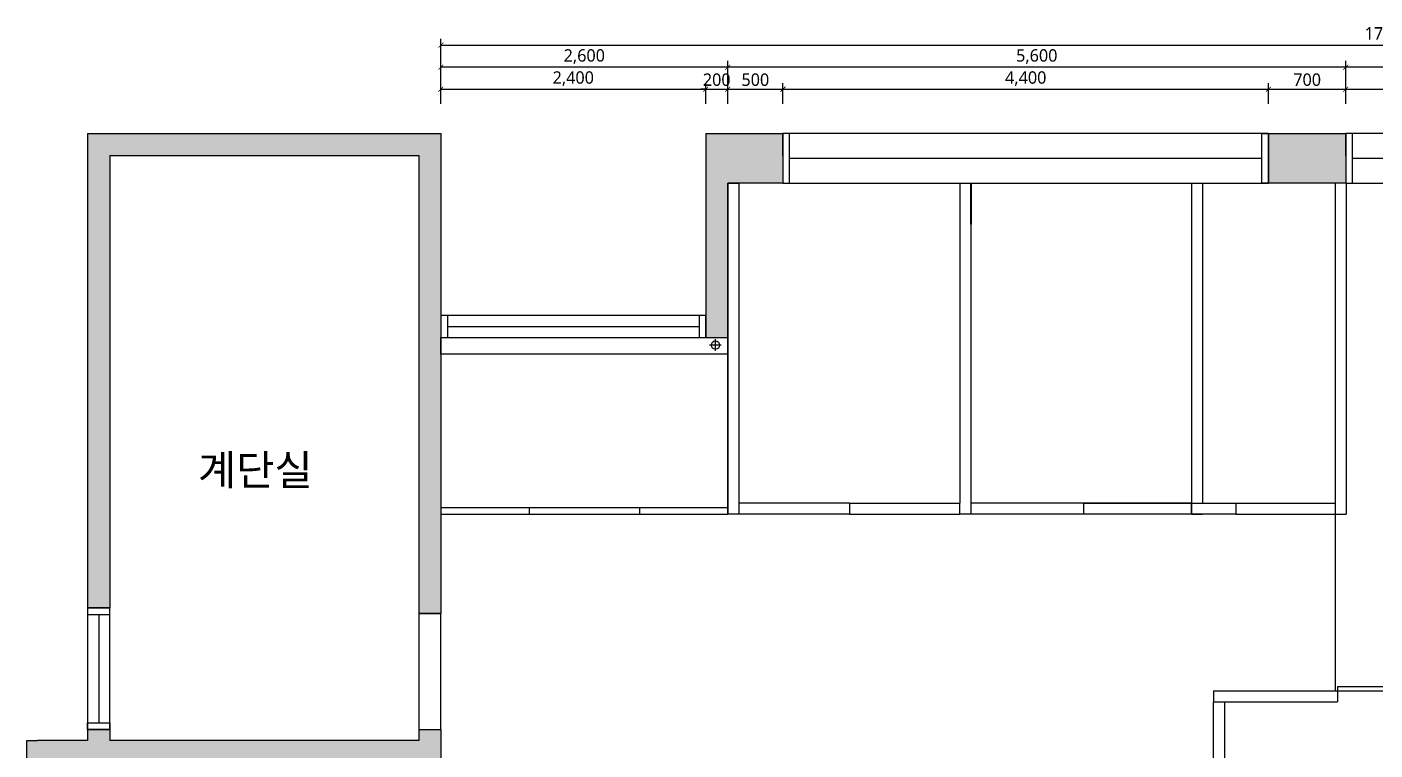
# Model space of a CAD drawing. Header units: metres. Extents: x 11578468 to 47831421, y -58341524 to -14256839.
# Drawn here: x 23837805 to 23850020, y -29133857 to -29127306 of the extents above; entities that cross this region are included whole.
import ezdxf

# ---------------------------------------------------------------- set-up
doc = ezdxf.new("R2010")
doc.units = ezdxf.units.M
doc.header["$LTSCALE"] = 50
doc.header["$MEASUREMENT"] = 0
doc.linetypes.add('CEN', pattern=[62, 60, -1, 0, -1])
doc.layers.get('0').update_dxf_attribs({"linetype": 'CONTINUOUS'})
doc.layers.get('DEFPOINTS').update_dxf_attribs({"linetype": 'CONTINUOUS'})
for name, color, linetype in [('0-ELC TEXT', 7, 'CONTINUOUS'), ('04_FUR', 6, 'CONTINUOUS'), ('3.기호.계단선', 30, 'CONTINUOUS'), ('CEN', 250, 'CEN'), ('wall', 3, 'CONTINUOUS'), ('WIN', 4, 'CONTINUOUS'), ('WINDOW', 4, 'CONTINUOUS')]:
    doc.layers.add(name, color=color, linetype=linetype)
for name, color, linetype, lineweight in [('DIM', 7, 'CONTINUOUS', 15), ('ha', 8, 'CONTINUOUS', 5), ('wall2', 3, 'CONTINUOUS', 25)]:
    doc.layers.add(name, color=color, linetype=linetype, lineweight=lineweight)
doc.styles.add('N 맑은고딕', font='malgun.ttf')
doc.styles.add('NEW 맑은고딕', font='malgun.ttf')
doc.dimstyles.new('JJ IN 45', dxfattribs={"dimscale": 45, "dimtxt": 2.5, "dimasz": 1, "dimexe": 1.25, "dimexo": 1.5, "dimtad": 1, "dimdec": 6, "dimlunit": 6, "dimtxsty": 'N 맑은고딕', "dimblk": 'ARCHTICK', "dimcen": 2.5, "dimclrd": 256, "dimclre": 256, "dimclrt": 256, "dimadec": 0, "dimazin": 0, "dimtfac": 1, "dimtdec": 6, "dimtix": 1, "dimtmove": 0, "dimatfit": 3, "dimldrblk": 'ARCHTICK', "dimfxl": 1, "dimarcsym": 0})

# ---------------------------------------------------------------- blocks, each defined once
blk = doc.blocks.new('*U357')
at = {"layer": 'WIN', "linetype": 'Continuous'}
blk.add_line((60, -25), (4340, -25), dxfattribs=at)
for points in [[(0, -250), (4400, -250), (4400, 200), (0, 200)], [(0, -250), (60, -250), (60, 200), (0, 200)], [(4400, -250), (4340, -250), (4340, 200), (4400, 200)]]:
    blk.add_lwpolyline(points, close=True, dxfattribs=at)
blk = doc.blocks.new('*U358')
at = {"layer": 'WIN', "linetype": 'Continuous'}
blk.add_line((60, -25), (7040, -25), dxfattribs=at)
for points in [[(0, -250), (7100, -250), (7100, 200), (0, 200)], [(0, -250), (60, -250), (60, 200), (0, 200)], [(7100, -250), (7040, -250), (7040, 200), (7100, 200)]]:
    blk.add_lwpolyline(points, close=True, dxfattribs=at)
blk = doc.blocks.new('*U1962')
at = {"layer": 'WIN', "linetype": 'Continuous'}
blk.add_line((60, 100), (1040, 100), dxfattribs=at)
for points in [[(0, 0), (1100, 0), (1100, 200), (0, 200)], [(0, 0), (60, 0), (60, 200), (0, 200)], [(1100, 0), (1040, 0), (1040, 200), (1100, 200)]]:
    blk.add_lwpolyline(points, close=True, dxfattribs=at)
blk = doc.blocks.new('_ArchTick')
at = {"color": 0, "linetype": 'ByBlock', "const_width": 0.15}
blk.add_lwpolyline([(-0.5, -0.5), (0.5, 0.5)], dxfattribs=at)
blk = doc.blocks.new('*D395')
at = {"layer": 'DEFPOINTS', "color": 0, "transparency": 16777216}
for p in [(23730902, -29127857), (23728502, -29128057), (23730902, -29128057)]:
    blk.add_point(p, dxfattribs=at)
at = {"layer": 'DIM', "lineweight": -2, "transparency": 16777216}
for p, q in [((23728502, -29127990), (23728502, -29127801)), ((23730902, -29127990), (23730902, -29127801)), ((23728502, -29127857), (23730902, -29127857))]:
    blk.add_line(p, q, dxfattribs=at)
at = {"layer": 'DIM', "lineweight": -2, "transparency": 16777216, "xscale": 45, "yscale": 45, "zscale": 45, "rotation": 180}
blk.add_blockref('_ArchTick', (23728502, -29127857), dxfattribs=at)
at = {"layer": 'DIM', "lineweight": -2, "transparency": 16777216, "xscale": 45, "yscale": 45, "zscale": 45}
blk.add_blockref('_ArchTick', (23730902, -29127857), dxfattribs=at)
at = {"layer": 'DIM', "transparency": 16777216, "insert": (23729702, -29127761), "char_height": 112.5, "attachment_point": 5, "style": 'N 맑은고딕'}
blk.add_mtext('2,400', dxfattribs=at)
blk = doc.blocks.new('*D396')
at = {"layer": 'DEFPOINTS', "color": 0, "transparency": 16777216}
for p in [(23731102, -29127857), (23731102, -29128027), (23730902, -29128057)]:
    blk.add_point(p, dxfattribs=at)
at = {"layer": 'DIM', "lineweight": -2, "transparency": 16777216}
for p, q in [((23730902, -29127990), (23730902, -29127801)), ((23731102, -29127960), (23731102, -29127801)), ((23730902, -29127857), (23730857, -29127857)), ((23730902, -29127857), (23731102, -29127857)), ((23731102, -29127857), (23731147, -29127857))]:
    blk.add_line(p, q, dxfattribs=at)
at = {"layer": 'DIM', "lineweight": -2, "transparency": 16777216, "xscale": 45, "yscale": 45, "zscale": 45}
blk.add_blockref('_ArchTick', (23730902, -29127857), dxfattribs=at)
at = {"layer": 'DIM', "lineweight": -2, "transparency": 16777216, "xscale": 45, "yscale": 45, "zscale": 45, "rotation": 180}
blk.add_blockref('_ArchTick', (23731102, -29127857), dxfattribs=at)
at = {"layer": 'DIM', "transparency": 16777216, "insert": (23731002, -29127771), "char_height": 112.5, "attachment_point": 5, "style": 'N 맑은고딕'}
blk.add_mtext('200', dxfattribs=at)
blk = doc.blocks.new('*D397')
at = {"layer": 'DEFPOINTS', "color": 0, "transparency": 16777216}
for p in [(23731602, -29127857), (23731102, -29128027), (23731602, -29128057)]:
    blk.add_point(p, dxfattribs=at)
at = {"layer": 'DIM', "lineweight": -2, "transparency": 16777216}
for p, q in [((23731102, -29127960), (23731102, -29127801)), ((23731602, -29127990), (23731602, -29127801)), ((23731102, -29127857), (23731602, -29127857))]:
    blk.add_line(p, q, dxfattribs=at)
at = {"layer": 'DIM', "lineweight": -2, "transparency": 16777216, "xscale": 45, "yscale": 45, "zscale": 45, "rotation": 180}
blk.add_blockref('_ArchTick', (23731102, -29127857), dxfattribs=at)
at = {"layer": 'DIM', "lineweight": -2, "transparency": 16777216, "xscale": 45, "yscale": 45, "zscale": 45}
blk.add_blockref('_ArchTick', (23731602, -29127857), dxfattribs=at)
at = {"layer": 'DIM', "transparency": 16777216, "insert": (23731352, -29127771), "char_height": 112.5, "attachment_point": 5, "style": 'N 맑은고딕'}
blk.add_mtext('500', dxfattribs=at)
blk = doc.blocks.new('*D398')
at = {"layer": 'DEFPOINTS', "color": 0, "transparency": 16777216}
for p in [(23736002, -29127857), (23731602, -29128057), (23736002, -29128057)]:
    blk.add_point(p, dxfattribs=at)
at = {"layer": 'DIM', "lineweight": -2, "transparency": 16777216}
for p, q in [((23731602, -29127990), (23731602, -29127801)), ((23736002, -29127990), (23736002, -29127801)), ((23731602, -29127857), (23736002, -29127857))]:
    blk.add_line(p, q, dxfattribs=at)
at = {"layer": 'DIM', "lineweight": -2, "transparency": 16777216, "xscale": 45, "yscale": 45, "zscale": 45, "rotation": 180}
blk.add_blockref('_ArchTick', (23731602, -29127857), dxfattribs=at)
at = {"layer": 'DIM', "lineweight": -2, "transparency": 16777216, "xscale": 45, "yscale": 45, "zscale": 45}
blk.add_blockref('_ArchTick', (23736002, -29127857), dxfattribs=at)
at = {"layer": 'DIM', "transparency": 16777216, "insert": (23733802, -29127761), "char_height": 112.5, "attachment_point": 5, "style": 'N 맑은고딕'}
blk.add_mtext('4,400', dxfattribs=at)
blk = doc.blocks.new('*D399')
at = {"layer": 'DEFPOINTS', "color": 0, "transparency": 16777216}
for p in [(23736702, -29127857), (23736002, -29128057), (23736702, -29128057)]:
    blk.add_point(p, dxfattribs=at)
at = {"layer": 'DIM', "lineweight": -2, "transparency": 16777216}
for p, q in [((23736002, -29127990), (23736002, -29127801)), ((23736702, -29127990), (23736702, -29127801)), ((23736002, -29127857), (23736702, -29127857))]:
    blk.add_line(p, q, dxfattribs=at)
at = {"layer": 'DIM', "lineweight": -2, "transparency": 16777216, "xscale": 45, "yscale": 45, "zscale": 45, "rotation": 180}
blk.add_blockref('_ArchTick', (23736002, -29127857), dxfattribs=at)
at = {"layer": 'DIM', "lineweight": -2, "transparency": 16777216, "xscale": 45, "yscale": 45, "zscale": 45}
blk.add_blockref('_ArchTick', (23736702, -29127857), dxfattribs=at)
at = {"layer": 'DIM', "transparency": 16777216, "insert": (23736352, -29127771), "char_height": 112.5, "attachment_point": 5, "style": 'N 맑은고딕'}
blk.add_mtext('700', dxfattribs=at)
blk = doc.blocks.new('*D400')
at = {"layer": 'DEFPOINTS', "color": 0, "transparency": 16777216}
for p in [(23743802, -29127857), (23736702, -29128057), (23743802, -29128057)]:
    blk.add_point(p, dxfattribs=at)
at = {"layer": 'DIM', "lineweight": -2, "transparency": 16777216}
for p, q in [((23736702, -29127990), (23736702, -29127801)), ((23743802, -29127990), (23743802, -29127801)), ((23736702, -29127857), (23743802, -29127857))]:
    blk.add_line(p, q, dxfattribs=at)
at = {"layer": 'DIM', "lineweight": -2, "transparency": 16777216, "xscale": 45, "yscale": 45, "zscale": 45, "rotation": 180}
blk.add_blockref('_ArchTick', (23736702, -29127857), dxfattribs=at)
at = {"layer": 'DIM', "lineweight": -2, "transparency": 16777216, "xscale": 45, "yscale": 45, "zscale": 45}
blk.add_blockref('_ArchTick', (23743802, -29127857), dxfattribs=at)
at = {"layer": 'DIM', "transparency": 16777216, "insert": (23740252, -29127761), "char_height": 112.5, "attachment_point": 5, "style": 'N 맑은고딕'}
blk.add_mtext('7,100', dxfattribs=at)
blk = doc.blocks.new('*D403')
at = {"layer": 'DEFPOINTS', "color": 0, "transparency": 16777216}
for p in [(23736702, -29127657), (23736702, -29128057), (23745702, -29128057)]:
    blk.add_point(p, dxfattribs=at)
at = {"layer": 'DIM', "lineweight": -2, "transparency": 16777216}
for p, q in [((23736702, -29127990), (23736702, -29127601)), ((23745702, -29127657), (23736702, -29127657)), ((23745702, -29127990), (23745702, -29127601))]:
    blk.add_line(p, q, dxfattribs=at)
at = {"layer": 'DIM', "lineweight": -2, "transparency": 16777216, "xscale": 45, "yscale": 45, "zscale": 45, "rotation": 180}
blk.add_blockref('_ArchTick', (23736702, -29127657), dxfattribs=at)
at = {"layer": 'DIM', "lineweight": -2, "transparency": 16777216, "xscale": 45, "yscale": 45, "zscale": 45}
blk.add_blockref('_ArchTick', (23745702, -29127657), dxfattribs=at)
at = {"layer": 'DIM', "transparency": 16777216, "insert": (23741202, -29127561), "char_height": 112.5, "attachment_point": 5, "style": 'N 맑은고딕'}
blk.add_mtext('9,000', dxfattribs=at)
blk = doc.blocks.new('*D404')
at = {"layer": 'DEFPOINTS', "color": 0, "transparency": 16777216}
for p in [(23731102, -29127657), (23731102, -29128057), (23736702, -29128057)]:
    blk.add_point(p, dxfattribs=at)
at = {"layer": 'DIM', "lineweight": -2, "transparency": 16777216}
for p, q in [((23731102, -29127990), (23731102, -29127601)), ((23736702, -29127657), (23731102, -29127657)), ((23736702, -29127990), (23736702, -29127601))]:
    blk.add_line(p, q, dxfattribs=at)
at = {"layer": 'DIM', "lineweight": -2, "transparency": 16777216, "xscale": 45, "yscale": 45, "zscale": 45, "rotation": 180}
blk.add_blockref('_ArchTick', (23731102, -29127657), dxfattribs=at)
at = {"layer": 'DIM', "lineweight": -2, "transparency": 16777216, "xscale": 45, "yscale": 45, "zscale": 45}
blk.add_blockref('_ArchTick', (23736702, -29127657), dxfattribs=at)
at = {"layer": 'DIM', "transparency": 16777216, "insert": (23733902, -29127561), "char_height": 112.5, "attachment_point": 5, "style": 'N 맑은고딕'}
blk.add_mtext('5,600', dxfattribs=at)
blk = doc.blocks.new('*D405')
at = {"layer": 'DEFPOINTS', "color": 0, "transparency": 16777216}
for p in [(23728502, -29127657), (23728502, -29128057), (23731102, -29128057)]:
    blk.add_point(p, dxfattribs=at)
at = {"layer": 'DIM', "lineweight": -2, "transparency": 16777216}
for p, q in [((23728502, -29127990), (23728502, -29127601)), ((23731102, -29127657), (23728502, -29127657)), ((23731102, -29127990), (23731102, -29127601))]:
    blk.add_line(p, q, dxfattribs=at)
at = {"layer": 'DIM', "lineweight": -2, "transparency": 16777216, "xscale": 45, "yscale": 45, "zscale": 45, "rotation": 180}
blk.add_blockref('_ArchTick', (23728502, -29127657), dxfattribs=at)
at = {"layer": 'DIM', "lineweight": -2, "transparency": 16777216, "xscale": 45, "yscale": 45, "zscale": 45}
blk.add_blockref('_ArchTick', (23731102, -29127657), dxfattribs=at)
at = {"layer": 'DIM', "transparency": 16777216, "insert": (23729802, -29127561), "char_height": 112.5, "attachment_point": 5, "style": 'N 맑은고딕'}
blk.add_mtext('2,600', dxfattribs=at)
blk = doc.blocks.new('*D406')
at = {"layer": 'DEFPOINTS', "color": 0, "transparency": 16777216}
for p in [(23745702, -29127457), (23728502, -29128057), (23745702, -29128057)]:
    blk.add_point(p, dxfattribs=at)
at = {"layer": 'DIM', "lineweight": -2, "transparency": 16777216}
for p, q in [((23728502, -29127990), (23728502, -29127401)), ((23745702, -29127990), (23745702, -29127401)), ((23728502, -29127457), (23745702, -29127457))]:
    blk.add_line(p, q, dxfattribs=at)
at = {"layer": 'DIM', "lineweight": -2, "transparency": 16777216, "xscale": 45, "yscale": 45, "zscale": 45, "rotation": 180}
blk.add_blockref('_ArchTick', (23728502, -29127457), dxfattribs=at)
at = {"layer": 'DIM', "lineweight": -2, "transparency": 16777216, "xscale": 45, "yscale": 45, "zscale": 45}
blk.add_blockref('_ArchTick', (23745702, -29127457), dxfattribs=at)
at = {"layer": 'DIM', "transparency": 16777216, "insert": (23737102, -29127361), "char_height": 112.5, "attachment_point": 5, "style": 'N 맑은고딕'}
blk.add_mtext('17,200', dxfattribs=at)
blk = doc.blocks.new('1212412')
at = {"ltscale": 30}
for p, q in [((23839186, -29096854), (23839186, -29096749)), ((23839238, -29096802), (23839133, -29096802))]:
    blk.add_line(p, q, dxfattribs=at)
blk.add_circle((23839186, -29096802), 37.5, dxfattribs=at)
blk = doc.blocks.new('sdagdgds')
at = {"layer": 'ha', "transparency": 33554687}
h = blk.add_hatch(color=256, dxfattribs=at)
h.dxf.hatch_style = 1
h.paths.add_polyline_path([(23725502, -29128457), (23728302, -29128457), (23728302, -29132607), (23728502, -29132607), (23728502, -29128257), (23728302, -29128257), (23725302, -29128257), (23725302, -29132557), (23725502, -29132557)])
h.paths.add_polyline_path([(23728502, -29133657), (23728302, -29133657), (23728302, -29133757), (23725502, -29133757), (23725502, -29133657), (23725302, -29133657), (23725302, -29133757), (23724848.0976572, -29133757), (23724752, -29133757), (23724752, -29136507), (23725152, -29136507), (23725152, -29137657), (23725352, -29137657), (23725352, -29137507), (23727752, -29137507), (23727952, -29137507), (23727952, -29137307), (23725352, -29137307), (23725352, -29136507), (23727052, -29136507), (23727052, -29136707), (23727252, -29136707), (23727252, -29136507), (23727252, -29135757), (23727252, -29135707), (23727052, -29135707), (23727052, -29135757), (23727052, -29136307), (23725352, -29136307), (23724952, -29136307), (23724952, -29133957), (23727052, -29133957), (23727052, -29134507), (23727252, -29134507), (23727252, -29133957), (23728502, -29133957)])
h.paths.add_polyline_path([(23727952, -29138607), (23727752, -29138607), (23727752, -29139637), (23725352, -29139637), (23725352, -29139457), (23725152, -29139457), (23725152, -29140057), (23725352, -29140057), (23725352, -29139837), (23727752, -29139837), (23727752, -29139907), (23727952, -29139907), (23727952, -29139837)])
h.paths.add_polyline_path([(23727952, -29141007), (23727752, -29141007), (23727752, -29142007), (23725352, -29142007), (23725352, -29141857), (23725152, -29141857), (23725152, -29144557), (23725652, -29144557), (23725652, -29144657), (23729552, -29144657), (23729552, -29144457), (23725852, -29144457), (23725852, -29144357), (23725352, -29144357), (23725352, -29142207), (23727952, -29142207)])
h.paths.add_polyline_path([(23731552, -29144307), (23730852, -29144307), (23730852, -29144457), (23730732, -29144457), (23730732, -29144657), (23732052, -29144657), (23732052, -29144457), (23731552, -29144457)])
h.paths.add_polyline_path([(23739502, -29144457), (23736702, -29144457), (23736702, -29144307), (23736002, -29144307), (23736002, -29144457), (23733202, -29144457), (23733202, -29144657), (23739502, -29144657)])
h.paths.add_polyline_path([(23745902, -29143307), (23745702, -29143307), (23745702, -29144457), (23744702, -29144457), (23744702, -29144307), (23744002, -29144307), (23744002, -29144457), (23743102, -29144457), (23743102, -29144657), (23745902, -29144657)])
h.paths.add_polyline_path([(23745902, -29133157), (23745702, -29133157), (23745702, -29139657), (23745902, -29139657)])
h.paths.add_polyline_path([(23745902, -29140857), (23745702, -29140857), (23745702, -29142157), (23745902, -29142157)])
h.paths.add_polyline_path([(23744602, -29136307), (23743902, -29136307), (23743902, -29136657), (23744602, -29136657)])
h.paths.add_polyline_path([(23736702, -29136307), (23736002, -29136307), (23736002, -29136657), (23736702, -29136657)])
h.paths.add_polyline_path([(23731602, -29136307), (23730902, -29136307), (23730902, -29136657), (23731602, -29136657)])
h.paths.add_polyline_path([(23745902, -29130707), (23745702, -29130707), (23745702, -29131957), (23745902, -29131957)])
h.paths.add_polyline_path([(23745902, -29128257), (23743802, -29128257), (23743802, -29128457), (23743802, -29128707), (23744502, -29128707), (23744502, -29128457), (23745702, -29128457), (23745702, -29129607), (23745902, -29129607)])
h.paths.add_polyline_path([(23731602, -29128457), (23731602, -29128257), (23730902, -29128257), (23730902, -29130107), (23731102, -29130107), (23731102, -29128707), (23731602, -29128707)])
h.paths.add_polyline_path([(23736702, -29128257), (23736002, -29128257), (23736002, -29128457), (23736002, -29128707), (23736702, -29128707), (23736702, -29128457)])
at = {"layer": 'CEN'}
blk.add_lwpolyline([(23728302, -29133657), (23728502, -29133657), (23728502, -29132607), (23728302, -29132607)], close=True, dxfattribs=at)
at = {"layer": 'wall'}
for p, q in [((23725302, -29128257), (23728502, -29128257)), ((23725302, -29128257), (23725302, -29132557)), ((23728302, -29128257), (23728502, -29128257)), ((23728502, -29128257), (23728502, -29132607)), ((23730902, -29128257), (23731602, -29128257)), ((23730902, -29128257), (23730902, -29130107)), ((23731602, -29128457), (23731602, -29128257)), ((23736002, -29128257), (23736702, -29128257)), ((23736002, -29128457), (23736002, -29128257)), ((23736702, -29128457), (23736702, -29128257)), ((23725502, -29128457), (23728302, -29128457)), ((23725502, -29128457), (23725502, -29132557)), ((23728302, -29128457), (23728302, -29132607)), ((23731602, -29128457), (23731602, -29128707)), ((23736002, -29128707), (23736002, -29128457)), ((23736702, -29128457), (23736702, -29128707)), ((23731102, -29128707), (23731102, -29130107)), ((23731602, -29128707), (23731102, -29128707)), ((23736702, -29128707), (23736002, -29128707)), ((23725302, -29132557), (23725502, -29132557)), ((23728302, -29132607), (23728502, -29132607)), ((23725302, -29133657), (23725302, -29133757)), ((23725302, -29133657), (23725502, -29133657)), ((23725502, -29133657), (23725502, -29133757)), ((23728302, -29133657), (23728302, -29133757)), ((23728302, -29133657), (23728502, -29133657)), ((23728502, -29133657), (23728502, -29133957)), ((23724752, -29136507), (23724752, -29133757)), ((23724752, -29133757), (23724848.0976572, -29133757)), ((23725302, -29133757), (23724848.0976572, -29133757)), ((23728302, -29133757), (23725502, -29133757))]:
    blk.add_line(p, q, dxfattribs=at)
at = {"layer": 'WIN', "linetype": 'Continuous'}
for p, q in [((23728562, -29129907), (23728562, -29130107)), ((23730842, -29129907), (23730842, -29130107)), ((23728562, -29130007), (23730842, -29130007))]:
    blk.add_line(p, q, dxfattribs=at)
blk.add_lwpolyline([(23730902, -29129907), (23728502, -29129907), (23728502, -29130107), (23730902, -29130107)], close=True, dxfattribs=at)
for name, p in [('*U357', (23731602, -29128457)), ('*U358', (23736702, -29128457))]:
    blk.add_blockref(name, p, dxfattribs=at)
at = {"layer": 'WIN', "linetype": 'Continuous', "rotation": 270}
blk.add_blockref('*U1962', (23725302, -29132557), dxfattribs=at)
at = {"layer": 'wall2', "insert": (23726301.8155433, -29131169.0249183), "char_height": 275.88175264, "attachment_point": 1, "style": 'NEW 맑은고딕'}
blk.add_mtext_dynamic_manual_height_columns('계단실', width=3673.452008802, gutter_width=1379.4087632, heights=[0], dxfattribs=at)
at = {"layer": 'DIM'}
for base, p1, p2, picture, middle in [((23745702, -29127457), (23728502, -29128057), (23745702, -29128057), '*D406', (23737102, -29127361.0081521794)), ((23728502, -29127657), (23731102, -29128057), (23728502, -29128057), '*D405', (23729802, -29127561.3138586991)), ((23731102, -29127657), (23736702, -29128057), (23731102, -29128057), '*D404', (23733902, -29127561.3138586991)), ((23736702, -29127657), (23745702, -29128057), (23736702, -29128057), '*D403', (23741202, -29127561.3138586991)), ((23730902, -29127857), (23728502, -29128057), (23730902, -29128057), '*D395', (23729702, -29127761.3138586991)), ((23731102, -29127857), (23730902, -29128057), (23731102, -29128027.1003937), '*D396', (23731002, -29127770.7525476)), ((23731602, -29127857), (23731102, -29128027.1003937), (23731602, -29128057), '*D397', (23731352, -29127770.7525476)), ((23736002, -29127857), (23731602, -29128057), (23736002, -29128057), '*D398', (23733802, -29127761.3138586991)), ((23736702, -29127857), (23736002, -29128057), (23736702, -29128057), '*D399', (23736352, -29127770.7525475509)), ((23743802, -29127857), (23736702, -29128057), (23743802, -29128057), '*D400', (23740252, -29127761.0081521794))]:
    dim = blk.add_linear_dim(base=base, p1=p1, p2=p2, dimstyle='JJ IN 45', dxfattribs=at)
    dim.commit()
    dim.dimension.update_dxf_attribs({"geometry": picture, "text_midpoint": middle})

msp = doc.modelspace()

# ---------------------------------------------------------------- linework, layer by layer
at = {"layer": '04_FUR', "ltscale": 10}
for p, q in [((23848555, -29133419.8), (23848955, -29133419.8)), ((23848555, -29136319.8), (23848555, -29133419.8))]:
    msp.add_line(p, q, dxfattribs=at)
at = {"layer": 'wall', "ltscale": 10}
for p, q in [((23841555, -29131659.8), (23844155, -29131659.8)), ((23845258, -29131619.8), (23846258, -29131619.8)), ((23846258, -29131719.8), (23846258, -29131619.8)), ((23847358, -29131619.8), (23846358, -29131619.8)), ((23848758, -29131619.8), (23849658, -29131619.8)), ((23841555, -29131719.8), (23844155, -29131719.8)), ((23845258, -29131719.8), (23846258, -29131719.8)), ((23846358, -29131719.8), (23846258, -29131719.8)), ((23847358, -29131719.8), (23846358, -29131719.8)), ((23848358, -29131719.8), (23848458, -29131719.8)), ((23848758, -29131719.8), (23849658, -29131719.8)), ((23849658, -29131719.8), (23849758, -29131719.8)), ((23849658, -29131719.8), (23849658, -29133319.8)), ((23848555, -29133319.8), (23848555, -29133419.8)), ((23849681.4, -29133319.8), (23849681.4, -29133419.8))]:
    msp.add_line(p, q, dxfattribs=at)
for points in [[(23844155, -29128719.8), (23844255, -29128719.8), (23844255, -29131719.8), (23844155, -29131719.8)], [(23846358, -29128719.8), (23846359.5, -29128719.8), (23846359.5, -29129091.2), (23846358, -29129091.2)], [(23849681.4, -29133319.8), (23850593.2, -29133319.8), (23850593.2, -29133284.8), (23849681.4, -29133284.8)]]:
    msp.add_lwpolyline(points, close=True, dxfattribs=at)
msp.add_lwpolyline([(23847378, -29131619.8), (23848758, -29131619.8), (23848758, -29131719.8), (23847378, -29131719.8)], dxfattribs=at)
at = {"layer": 'wall2'}
for p, q in [((23844155, -29128719.8), (23844155, -29131719.8)), ((23844255, -29128719.8), (23844255, -29131719.8)), ((23846258, -29128719.8), (23846258, -29131619.8)), ((23846358, -29128719.8), (23846358, -29131719.8)), ((23848358, -29128719.8), (23848358, -29131719.8)), ((23848458, -29128719.8), (23848458, -29131619.8)), ((23848458, -29128719.8), (23848458, -29131619.8)), ((23849658, -29128719.8), (23849658, -29131719.8)), ((23849758, -29128719.8), (23849758, -29131719.8)), ((23842355.2, -29131659.8), (23843355, -29131659.8)), ((23842355.2, -29131659.8), (23842355.2, -29131719.8)), ((23843355, -29131659.8), (23843355, -29131719.8)), ((23842355.2, -29131719.8), (23843355, -29131719.8)), ((23848555, -29133319.8), (23849681.4, -29133319.8)), ((23848555, -29133319.8), (23849681.4, -29133319.8)), ((23848555, -29133419.8), (23849681.4, -29133419.8)), ((23849055, -29133319.8), (23849155, -29133319.8))]:
    msp.add_line(p, q, dxfattribs=at)
for points in [[(23844155, -29130269.8), (23841555, -29130269.8), (23841555, -29130119.8), (23844155, -29130119.8)], [(23848555, -29133419.8), (23848655, -29133419.8), (23848655, -29136319.8), (23848555, -29136319.8)]]:
    msp.add_lwpolyline(points, close=True, dxfattribs=at)
at = {"layer": 'WINDOW'}
for p, q in [((23845258, -29131619.8), (23844255, -29131619.8)), ((23845258, -29131619.8), (23845258, -29131719.8)), ((23848358, -29131619.8), (23847358, -29131619.8)), ((23847378, -29131619.8), (23847378, -29131719.8)), ((23848358, -29131719.8), (23848358, -29131619.8)), ((23845258, -29131719.8), (23844155, -29131719.8)), ((23848358, -29131719.8), (23847358, -29131719.8))]:
    msp.add_line(p, q, dxfattribs=at)

# ---------------------------------------------------------------- block references
at = {"layer": '0-ELC TEXT'}
msp.add_blockref('1212412', (4857.8, -33385.9), dxfattribs=at)
at = {"layer": '3.기호.계단선'}
msp.add_blockref('sdagdgds', (113053, -12.8), dxfattribs=at)

doc.saveas('drawing.dxf')
